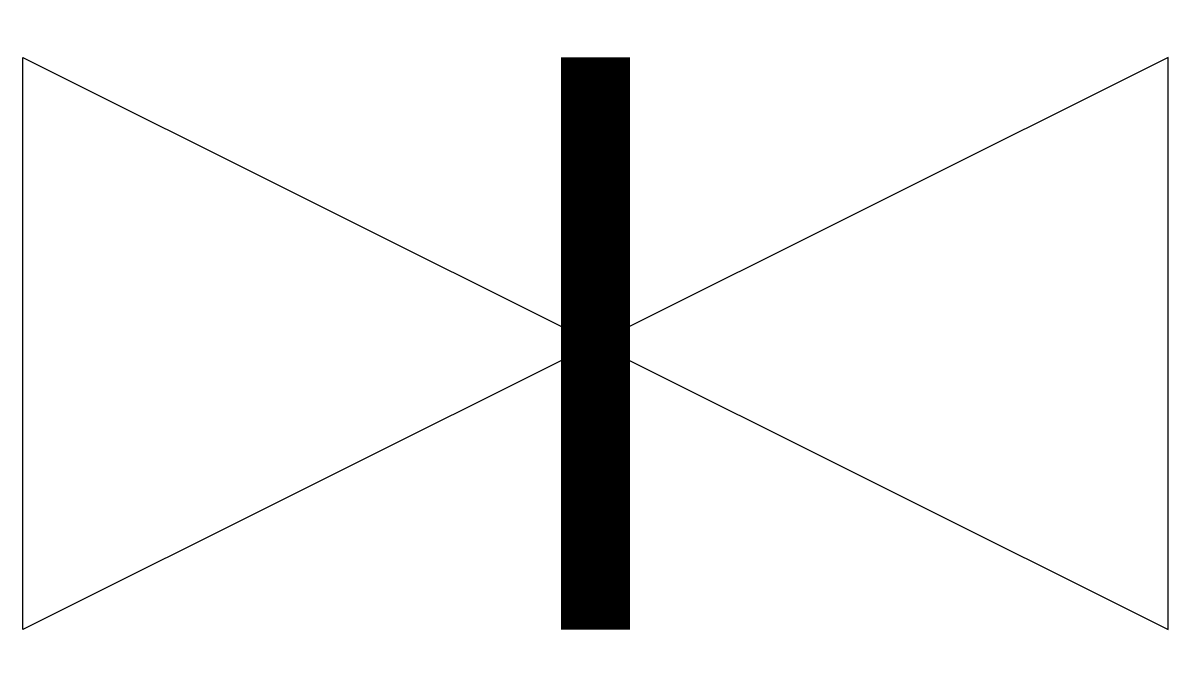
# Model space of a CAD drawing. Header units: millimetres. Extents: x -150 to 150, y -84 to 84.
import ezdxf

# ---------------------------------------------------------------- set-up
doc = ezdxf.new("R2010")
doc.units = ezdxf.units.MM

msp = doc.modelspace()

# ---------------------------------------------------------------- linework, layer by layer
at = {"color": 0, "linetype": 'ByBlock', "lineweight": -2}
for p, q in [((-150, -74.999992), (-150, 74.999992)), ((-150, 74.999992), (150, -74.999992)), ((150, 74.999992), (-150, -74.999992)), ((150, -74.999992), (150, 74.999992))]:
    msp.add_line(p, q, dxfattribs=at)
at = {"color": 0, "linetype": 'ByBlock', "lineweight": -2, "const_width": 18.086624}
msp.add_lwpolyline([(0, -74.999998), (0, 74.999986)], dxfattribs=at)

doc.saveas('drawing.dxf')
